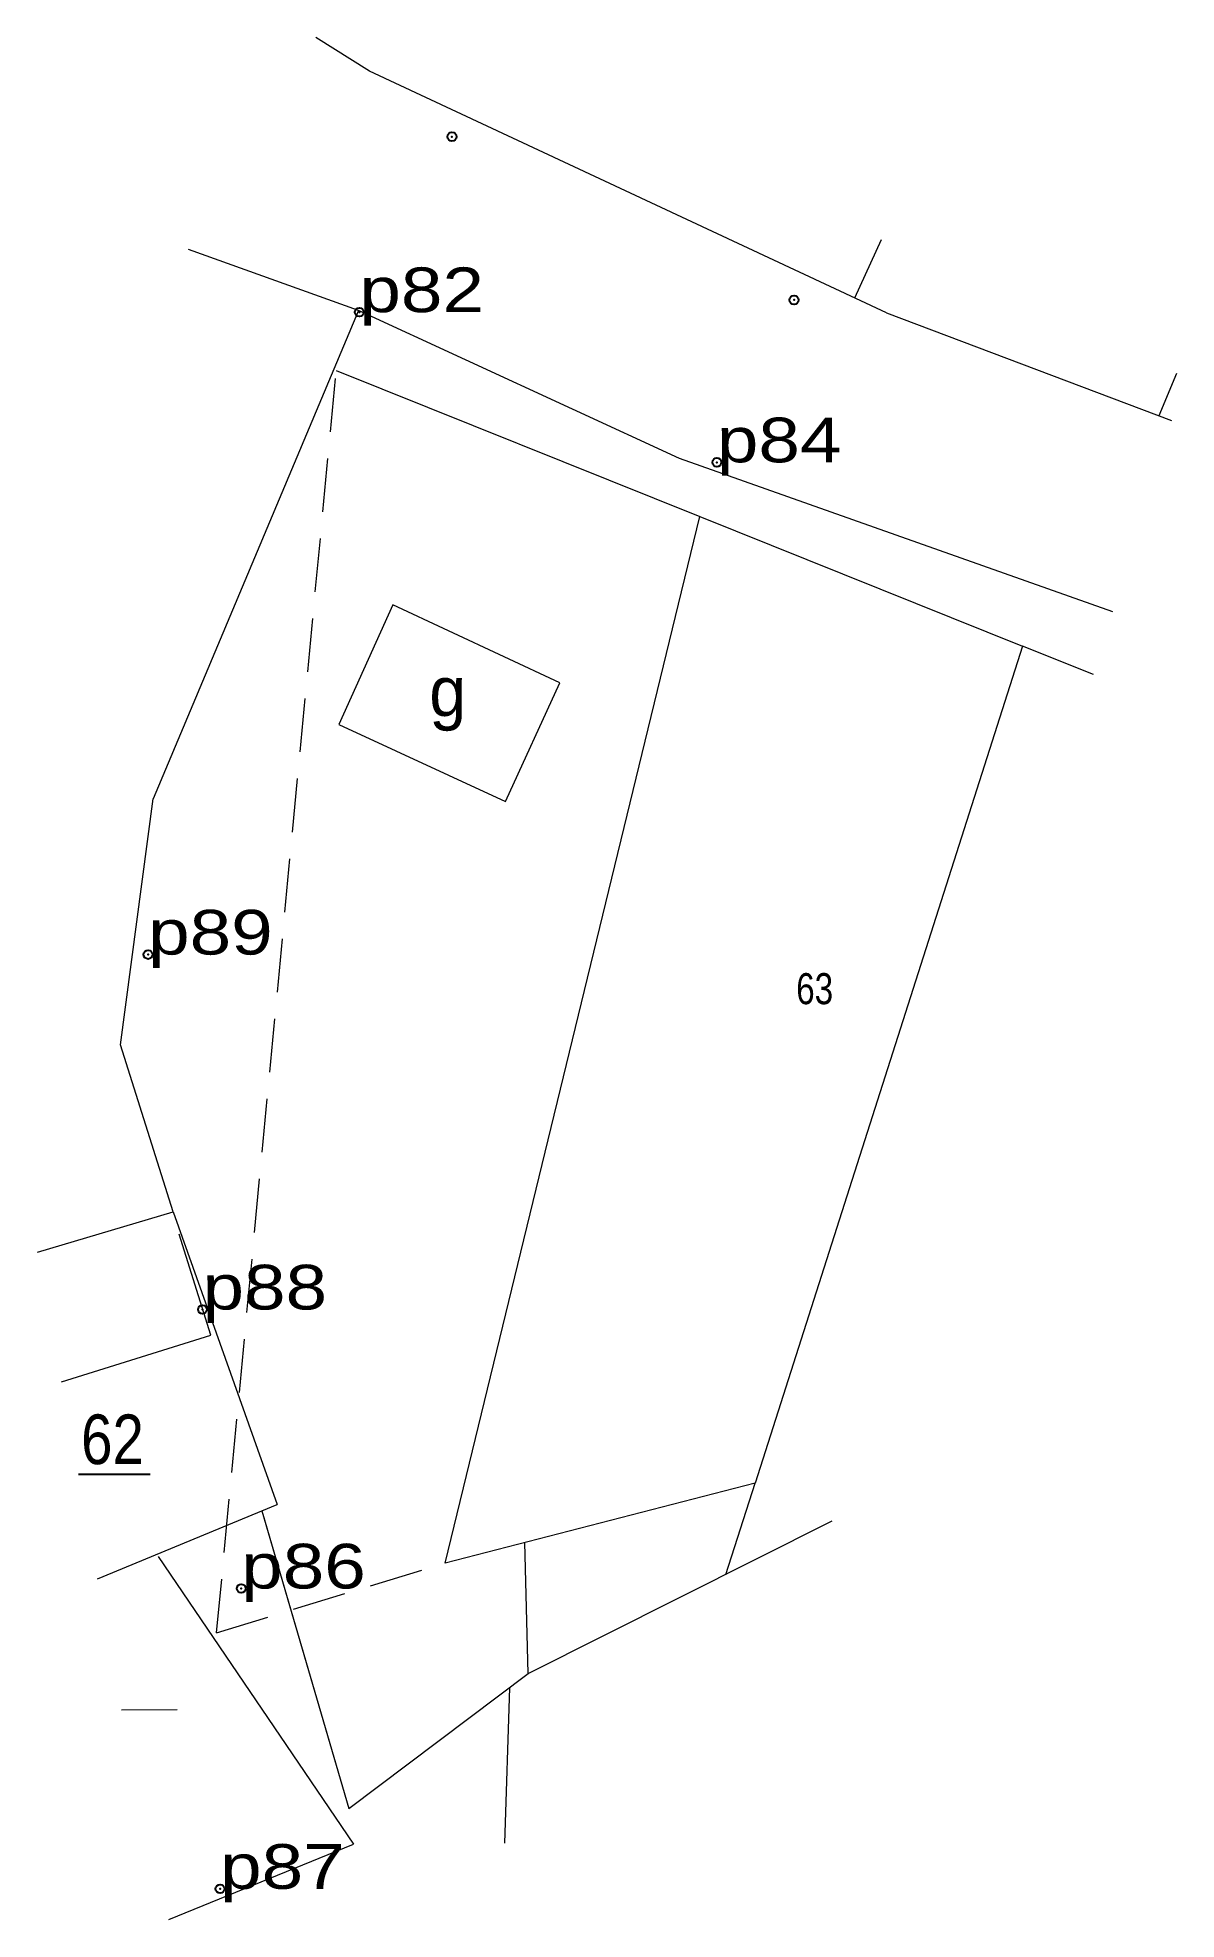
# Model space of a CAD drawing. Header units: metres. Extents: x 536752.9 to 536798.8, y 1839058.4 to 1839134.2.
import ezdxf
from ezdxf.enums import TextEntityAlignment as Align

# ---------------------------------------------------------------- set-up
doc = ezdxf.new("R2010")
doc.units = ezdxf.units.M
doc.header["$LTSCALE"] = 0.72
doc.header["$PDMODE"] = 32
doc.header["$PDSIZE"] = 0.36
doc.linetypes.add('MEDIUM_DASHED', pattern=[4.5, 3, -1.5])
for name, color, linetype, lineweight in [('10', 7, 'Continuous', 13), ('13', 7, 'Continuous', 25), ('14', 7, 'Continuous', 13), ('15', 7, 'MEDIUM_DASHED', 13), ('23', 7, 'Continuous', 13), ('5', 7, 'Continuous', 13), ('63', 7, 'Continuous', 13)]:
    doc.layers.add(name, color=color, linetype=linetype, lineweight=lineweight)
for name, color, linetype in [('12', 7, 'Continuous'), ('16', 7, 'Continuous'), ('7', 7, 'Continuous')]:
    doc.layers.add(name, color=color, linetype=linetype)

msp = doc.modelspace()

# ---------------------------------------------------------------- linework, layer by layer
at = {"layer": '10'}
for p, q in [((536765.88, 1839123.24), (536759.03, 1839125.7)), ((536786.93, 1839126.08), (536785.86, 1839123.74)), ((536765.88, 1839123.24), (536757.6, 1839103.57)), ((536778.8, 1839117.28), (536765.88, 1839123.24)), ((536764.98, 1839120.82), (536779.63, 1839114.94)), ((536798.82, 1839120.7), (536798.11, 1839119)), ((536796.26, 1839111.1), (536778.8, 1839117.28)), ((536795.48, 1839108.57), (536792.62, 1839109.72)), ((536752.95, 1839085.3), (536758.41, 1839086.92)), ((536780.67, 1839072.32), (536781.85, 1839076)), ((536755.36, 1839072.14), (536762.6, 1839075.14)), ((536761.98, 1839074.88), (536765.48, 1839062.89)), ((536772.71, 1839068.32), (536784.96, 1839074.47)), ((536772.71, 1839068.32), (536772.57, 1839073.6)), ((536757.81, 1839073.04), (536765.67, 1839061.45)), ((536771.96, 1839067.75), (536771.75, 1839061.49)), ((536758.24, 1839058.42), (536765.67, 1839061.45))]:
    msp.add_line(p, q, dxfattribs=at)
msp.add_lwpolyline([(536779.63, 1839114.94), (536792.62, 1839109.72), (536781.85, 1839076), (536769.36, 1839072.77)], close=True, dxfattribs=at)
for points in [[(536758.41, 1839086.92), (536756.29, 1839093.65), (536757.6, 1839103.57)], [(536762.02, 1839074.74), (536765.48, 1839062.89), (536772.71, 1839068.32)]]:
    msp.add_lwpolyline(points, dxfattribs=at)
at = {"layer": '13'}
msp.add_line((536754.59, 1839076.35), (536757.48, 1839076.35), dxfattribs=at)
at = {"layer": '14'}
msp.add_lwpolyline([(536773.99, 1839108.23), (536767.26, 1839111.38), (536765.08, 1839106.56), (536771.79, 1839103.46)], close=True, dxfattribs=at)
msp.add_lwpolyline([(536753.91, 1839080.08), (536759.92, 1839081.96), (536758.65, 1839086.03)], dxfattribs=at)
at = {"layer": '15'}
for q in [(536764.98, 1839120.82), (536769.36, 1839072.77)]:
    msp.add_line((536760.16, 1839069.97), q, dxfattribs=at)
at = {"layer": '23'}
for p, q in [((536765.88, 1839123.24), (536759.03, 1839125.7)), ((536778.8, 1839117.28), (536765.88, 1839123.24)), ((536787.14, 1839123.14), (536798.63, 1839118.8)), ((536796.26, 1839111.1), (536778.8, 1839117.28))]:
    msp.add_line(p, q, dxfattribs=at)
msp.add_lwpolyline([(536787.14, 1839123.14), (536766.32, 1839132.88), (536764.15, 1839134.23)], dxfattribs=at)
at = {"layer": '5'}
msp.add_line((536758.41, 1839086.92), (536762.6, 1839075.14), dxfattribs=at)
at = {"layer": '63'}
msp.add_line((536756.33, 1839066.86), (536758.57, 1839066.87), dxfattribs=at)
at = {"layer": '7'}
for p in [(536769.64, 1839130.24), (536765.91, 1839123.17), (536783.42, 1839123.66), (536780.31, 1839117.12), (536757.4, 1839097.29), (536759.59, 1839082.99), (536761.15, 1839071.75), (536760.3, 1839059.65)]:
    msp.add_point(p, dxfattribs=at)

# ---------------------------------------------------------------- texts
at = {"layer": '10', "width": 0.8}
msp.add_text('63', height=1.25, dxfattribs=at).set_placement((536784.25, 1839095.29), align=Align.CENTER)
at = {"layer": '12', "width": 1.25}
for s, p in [('p82', (536765.91, 1839123.17)), ('p82', (536765.91, 1839123.17)), ('p84', (536780.31, 1839117.12)), ('p84', (536780.31, 1839117.12)), ('p89', (536757.4, 1839097.29)), ('p88', (536759.59, 1839082.99)), ('p88', (536759.59, 1839082.99)), ('p86', (536761.15, 1839071.75)), ('p86', (536761.15, 1839071.75)), ('p87', (536760.3, 1839059.65)), ('p87', (536760.3, 1839059.65))]:
    msp.add_text(s, height=1.8, dxfattribs=at).set_placement(p)
at = {"layer": '13', "width": 0.85}
msp.add_text('62', height=2, dxfattribs=at).set_placement((536755.965, 1839076.76), align=Align.CENTER)
at = {"layer": '16'}
msp.add_text('g', height=2, dxfattribs=at).set_placement((536769.47, 1839106.89), align=Align.CENTER)

doc.saveas('drawing.dxf')
